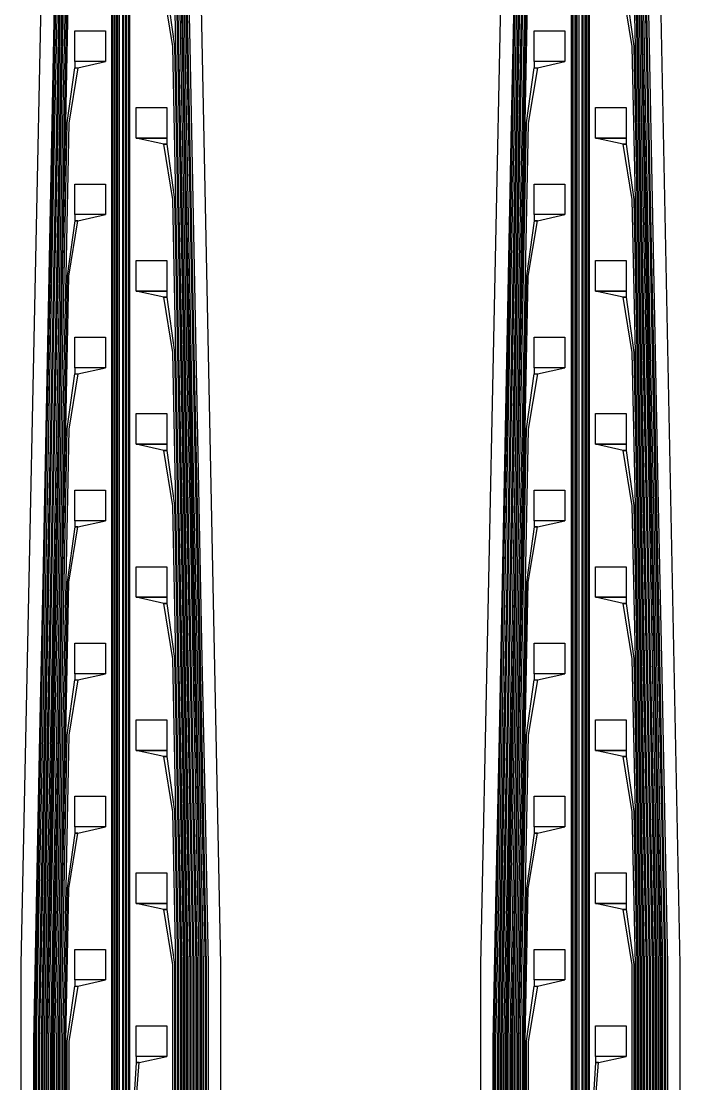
# Model space of a CAD drawing. Header units: inches. Extents: x 106592 to 209533, y 57057 to 74911.
# Drawn here: x 155216.1 to 155431.1, y 70532.6 to 70879.7 of the extents above; entities that cross this region are included whole.
import ezdxf

# ---------------------------------------------------------------- set-up
doc = ezdxf.new("R2010")
doc.units = ezdxf.units.IN
doc.header["$MEASUREMENT"] = 0
for name, color, linetype in [('metal', 221, 'Continuous'), ('nitride window', 40, 'Continuous'), ('profile', 140, 'Continuous')]:
    doc.layers.add(name, color=color, linetype=linetype)

msp = doc.modelspace()

# ---------------------------------------------------------------- linework, layer by layer
at = {"layer": 'metal'}
for points in [[(155249.86, 70464.52), (155249.56, 70494.52), (155249.56, 71128.53), (155249.56, 71178.53), (155249.56, 71228.53), (155249.7, 71257.64), (155252.01, 71289.53), (155251.01, 71289.53), (155248.9, 71257.64), (155249.06, 71228.53), (155249.06, 71178.53), (155249.06, 71128.53), (155249.06, 70494.52), (155248.96, 70464.52)], [(155399.86, 70464.52), (155399.56, 70494.52), (155399.56, 71128.53), (155399.56, 71178.53), (155399.56, 71228.53), (155399.7, 71257.64), (155402.01, 71289.53), (155401.01, 71289.53), (155398.9, 71257.64), (155399.06, 71228.53), (155399.06, 71178.53), (155399.06, 71128.53), (155399.06, 70494.52), (155398.96, 70464.52)], [(155247.16, 70464.52), (155247.56, 70494.52), (155247.56, 71128.53), (155247.56, 71178.53), (155247.56, 71228.52), (155246.46, 71264.66), (155247.46, 71264.66), (155248.06, 71228.53), (155248.06, 71178.53), (155248.06, 71128.53), (155248.06, 70494.52), (155248.06, 70464.52)], [(155397.16, 70464.52), (155397.56, 70494.52), (155397.56, 71128.53), (155397.56, 71178.53), (155397.56, 71228.52), (155396.46, 71264.66), (155397.46, 71264.66), (155398.06, 71228.53), (155398.06, 71178.53), (155398.06, 71128.53), (155398.06, 70494.52), (155398.06, 70464.52)], [(155251.66, 70464.52), (155250.56, 70494.52), (155250.56, 71128.53), (155250.56, 71178.53), (155250.55, 71228.46), (155254.55, 71239.39), (155253.56, 71239.53), (155250.06, 71228.53), (155250.06, 71178.53), (155250.06, 71128.53), (155250.06, 70494.52), (155250.76, 70464.52)], [(155401.66, 70464.52), (155400.56, 70494.52), (155400.56, 71128.53), (155400.56, 71178.53), (155400.55, 71228.46), (155404.55, 71239.39), (155403.56, 71239.53), (155400.06, 71228.53), (155400.06, 71178.53), (155400.06, 71128.53), (155400.06, 70494.52), (155400.76, 70464.52)], [(155245.36, 70464.52), (155246.56, 70494.52), (155246.56, 71128.53), (155246.56, 71178.47), (155242.56, 71214.53), (155243.56, 71214.53), (155247.06, 71178.53), (155247.06, 71128.53), (155247.06, 70494.52), (155246.26, 70464.52)], [(155395.36, 70464.52), (155396.56, 70494.52), (155396.56, 71128.53), (155396.56, 71178.47), (155392.56, 71214.53), (155393.56, 71214.53), (155397.06, 71178.53), (155397.06, 71128.53), (155397.06, 70494.52), (155396.26, 70464.52)], [(155253.46, 70464.52), (155251.56, 70494.52), (155251.56, 71128.53), (155251.55, 71178.41), (155254.56, 71189.53), (155253.56, 71189.53), (155251.06, 71178.53), (155251.06, 71128.53), (155251.06, 70494.52), (155252.56, 70464.52)], [(155403.46, 70464.52), (155401.56, 70494.52), (155401.56, 71128.53), (155401.55, 71178.41), (155404.56, 71189.53), (155403.56, 71189.53), (155401.06, 71178.53), (155401.06, 71128.53), (155401.06, 70494.52), (155402.56, 70464.52)], [(155244.46, 70464.52), (155246.06, 70494.52), (155246.06, 71128.53), (155243.56, 71164.53), (155242.56, 71164.53), (155245.56, 71128.47), (155245.56, 70494.52), (155243.56, 70464.52)], [(155394.46, 70464.52), (155396.06, 70494.52), (155396.06, 71128.53), (155393.56, 71164.53), (155392.56, 71164.53), (155395.56, 71128.47), (155395.56, 70494.52), (155393.56, 70464.52)], [(155225.56, 70464.52), (155223.06, 70491.92), (155223.06, 70546.53), (155224.06, 70596.53), (155225.06, 70646.53), (155226.06, 70696.53), (155227.06, 70746.53), (155228.06, 70796.53), (155229.06, 70846.53), (155230.06, 70896.53), (155231.06, 70946.53), (155233.56, 70964.53), (155234.56, 70964.53), (155231.55, 70946.46), (155230.56, 70896.53), (155229.56, 70846.53), (155228.56, 70796.53), (155227.56, 70746.53), (155226.56, 70696.53), (155225.56, 70646.53), (155224.56, 70596.53), (155223.56, 70546.53), (155223.56, 70492.07), (155226.46, 70464.52)], [(155375.56, 70464.52), (155373.06, 70491.92), (155373.06, 70546.53), (155374.06, 70596.53), (155375.06, 70646.53), (155376.06, 70696.53), (155377.06, 70746.53), (155378.06, 70796.53), (155379.06, 70846.53), (155380.06, 70896.53), (155381.06, 70946.53), (155383.56, 70964.53), (155384.56, 70964.53), (155381.55, 70946.46), (155380.56, 70896.53), (155379.56, 70846.53), (155378.56, 70796.53), (155377.56, 70746.53), (155376.56, 70696.53), (155375.56, 70646.53), (155374.56, 70596.53), (155373.56, 70546.53), (155373.56, 70492.07), (155376.46, 70464.52)], [(155268.76, 70464.52), (155272.55, 70492.36), (155272.56, 70539.53), (155272.56, 70571.53), (155271.56, 70621.53), (155270.56, 70671.53), (155269.56, 70721.53), (155268.56, 70771.53), (155267.56, 70821.53), (155266.56, 70871.53), (155265.56, 70921.46), (155262.56, 70939.53), (155263.56, 70939.53), (155266.06, 70921.53), (155267.06, 70871.53), (155268.06, 70821.53), (155269.06, 70771.53), (155270.06, 70721.53), (155271.06, 70671.53), (155272.06, 70621.53), (155273.06, 70571.53), (155273.06, 70539.53), (155273.06, 70492.21), (155269.66, 70464.52)], [(155418.76, 70464.52), (155422.55, 70492.36), (155422.56, 70539.53), (155422.56, 70571.53), (155421.56, 70621.53), (155420.56, 70671.53), (155419.56, 70721.53), (155418.56, 70771.53), (155417.56, 70821.53), (155416.56, 70871.53), (155415.56, 70921.46), (155412.56, 70939.53), (155413.56, 70939.53), (155416.06, 70921.53), (155417.06, 70871.53), (155418.06, 70821.53), (155419.06, 70771.53), (155420.06, 70721.53), (155421.06, 70671.53), (155422.06, 70621.53), (155423.06, 70571.53), (155423.06, 70539.53), (155423.06, 70492.21), (155419.66, 70464.52)], [(155228.26, 70464.52), (155224.56, 70492.38), (155224.56, 70546.53), (155225.56, 70596.53), (155226.56, 70646.53), (155227.56, 70696.53), (155228.56, 70746.53), (155229.56, 70796.53), (155230.56, 70846.53), (155231.55, 70896.46), (155234.56, 70914.53), (155233.56, 70914.53), (155231.06, 70896.53), (155230.06, 70846.53), (155229.06, 70796.53), (155228.06, 70746.53), (155227.06, 70696.53), (155226.06, 70646.53), (155225.06, 70596.53), (155224.06, 70546.53), (155224.06, 70492.23), (155227.36, 70464.52)], [(155378.26, 70464.52), (155374.56, 70492.38), (155374.56, 70546.53), (155375.56, 70596.53), (155376.56, 70646.53), (155377.56, 70696.53), (155378.56, 70746.53), (155379.56, 70796.53), (155380.56, 70846.53), (155381.55, 70896.46), (155384.56, 70914.53), (155383.56, 70914.53), (155381.06, 70896.53), (155380.06, 70846.53), (155379.06, 70796.53), (155378.06, 70746.53), (155377.06, 70696.53), (155376.06, 70646.53), (155375.06, 70596.53), (155374.06, 70546.53), (155374.06, 70492.23), (155377.36, 70464.52)], [(155266.96, 70464.52), (155271.56, 70492.67), (155271.56, 70539.53), (155271.56, 70571.53), (155270.56, 70621.53), (155269.56, 70671.53), (155268.56, 70721.53), (155267.56, 70771.53), (155266.56, 70821.53), (155265.56, 70871.46), (155262.56, 70889.53), (155263.56, 70889.53), (155266.06, 70871.53), (155267.06, 70821.53), (155268.06, 70771.53), (155269.06, 70721.53), (155270.06, 70671.53), (155271.06, 70621.53), (155272.06, 70571.53), (155272.06, 70539.53), (155272.06, 70492.51), (155267.86, 70464.52)], [(155416.96, 70464.52), (155421.56, 70492.67), (155421.56, 70539.53), (155421.56, 70571.53), (155420.56, 70621.53), (155419.56, 70671.53), (155418.56, 70721.53), (155417.56, 70771.53), (155416.56, 70821.53), (155415.56, 70871.46), (155412.56, 70889.53), (155413.56, 70889.53), (155416.06, 70871.53), (155417.06, 70821.53), (155418.06, 70771.53), (155419.06, 70721.53), (155420.06, 70671.53), (155421.06, 70621.53), (155422.06, 70571.53), (155422.06, 70539.53), (155422.06, 70492.51), (155417.86, 70464.52)], [(155233.56, 70866.53), (155233.56, 70876.53), (155243.56, 70876.53), (155243.56, 70866.53)], [(155383.56, 70866.53), (155383.56, 70876.53), (155393.56, 70876.53), (155393.56, 70866.53)], [(155229.16, 70464.52), (155225.06, 70492.53), (155225.06, 70546.53), (155226.06, 70596.53), (155227.06, 70646.53), (155228.06, 70696.53), (155229.06, 70746.53), (155230.06, 70796.53), (155231.06, 70846.53), (155233.56, 70864.53), (155234.56, 70864.53), (155231.55, 70846.46), (155230.56, 70796.53), (155229.56, 70746.53), (155228.56, 70696.53), (155227.56, 70646.53), (155226.56, 70596.53), (155225.56, 70546.53), (155225.56, 70492.68), (155230.06, 70464.52)], [(155234.56, 70864.53), (155243.56, 70866.53), (155233.56, 70866.53), (155233.56, 70864.53)], [(155379.16, 70464.52), (155375.06, 70492.53), (155375.06, 70546.53), (155376.06, 70596.53), (155377.06, 70646.53), (155378.06, 70696.53), (155379.06, 70746.53), (155380.06, 70796.53), (155381.06, 70846.53), (155383.56, 70864.53), (155384.56, 70864.53), (155381.55, 70846.46), (155380.56, 70796.53), (155379.56, 70746.53), (155378.56, 70696.53), (155377.56, 70646.53), (155376.56, 70596.53), (155375.56, 70546.53), (155375.56, 70492.68), (155380.06, 70464.52)], [(155384.56, 70864.53), (155393.56, 70866.53), (155383.56, 70866.53), (155383.56, 70864.53)], [(155253.56, 70841.53), (155253.56, 70851.53), (155263.56, 70851.53), (155263.56, 70841.53)], [(155403.56, 70841.53), (155403.56, 70851.53), (155413.56, 70851.53), (155413.56, 70841.53)], [(155262.56, 70839.53), (155253.56, 70841.53), (155263.56, 70841.53), (155263.56, 70839.53)], [(155412.56, 70839.53), (155403.56, 70841.53), (155413.56, 70841.53), (155413.56, 70839.53)], [(155265.16, 70464.52), (155270.56, 70492.97), (155270.56, 70539.53), (155270.56, 70571.53), (155269.56, 70621.53), (155268.56, 70671.53), (155267.56, 70721.53), (155266.56, 70771.53), (155265.56, 70821.46), (155262.56, 70839.53), (155263.56, 70839.53), (155266.06, 70821.53), (155267.06, 70771.53), (155268.06, 70721.53), (155269.06, 70671.53), (155270.06, 70621.53), (155271.06, 70571.53), (155271.06, 70539.53), (155271.06, 70492.82), (155266.06, 70464.52)], [(155415.16, 70464.52), (155420.56, 70492.97), (155420.56, 70539.53), (155420.56, 70571.53), (155419.56, 70621.53), (155418.56, 70671.53), (155417.56, 70721.53), (155416.56, 70771.53), (155415.56, 70821.46), (155412.56, 70839.53), (155413.56, 70839.53), (155416.06, 70821.53), (155417.06, 70771.53), (155418.06, 70721.53), (155419.06, 70671.53), (155420.06, 70621.53), (155421.06, 70571.53), (155421.06, 70539.53), (155421.06, 70492.82), (155416.06, 70464.52)], [(155233.56, 70816.53), (155233.56, 70826.53), (155243.56, 70826.53), (155243.56, 70816.53)], [(155383.56, 70816.53), (155383.56, 70826.53), (155393.56, 70826.53), (155393.56, 70816.53)], [(155234.56, 70814.53), (155243.56, 70816.53), (155233.56, 70816.53), (155233.56, 70814.53)], [(155384.56, 70814.53), (155393.56, 70816.53), (155383.56, 70816.53), (155383.56, 70814.53)], [(155231.86, 70464.52), (155226.56, 70492.99), (155226.56, 70546.53), (155227.56, 70596.53), (155228.56, 70646.53), (155229.56, 70696.53), (155230.56, 70746.53), (155231.55, 70796.46), (155234.56, 70814.53), (155233.56, 70814.53), (155231.06, 70796.53), (155230.06, 70746.53), (155229.06, 70696.53), (155228.06, 70646.53), (155227.06, 70596.53), (155226.06, 70546.53), (155226.06, 70492.84), (155230.96, 70464.52)], [(155381.86, 70464.52), (155376.56, 70492.99), (155376.56, 70546.53), (155377.56, 70596.53), (155378.56, 70646.53), (155379.56, 70696.53), (155380.56, 70746.53), (155381.55, 70796.46), (155384.56, 70814.53), (155383.56, 70814.53), (155381.06, 70796.53), (155380.06, 70746.53), (155379.06, 70696.53), (155378.06, 70646.53), (155377.06, 70596.53), (155376.06, 70546.53), (155376.06, 70492.84), (155380.96, 70464.52)], [(155253.56, 70791.53), (155253.56, 70801.53), (155263.56, 70801.53), (155263.56, 70791.53)], [(155403.56, 70791.53), (155403.56, 70801.53), (155413.56, 70801.53), (155413.56, 70791.53)], [(155262.56, 70789.53), (155253.56, 70791.53), (155263.56, 70791.53), (155263.56, 70789.53)], [(155412.56, 70789.53), (155403.56, 70791.53), (155413.56, 70791.53), (155413.56, 70789.53)], [(155263.36, 70464.52), (155269.56, 70493.28), (155269.56, 70539.53), (155269.56, 70571.53), (155268.56, 70621.53), (155267.56, 70671.53), (155266.56, 70721.53), (155265.56, 70771.46), (155262.56, 70789.53), (155263.56, 70789.53), (155266.06, 70771.53), (155267.06, 70721.53), (155268.06, 70671.53), (155269.06, 70621.53), (155270.06, 70571.53), (155270.06, 70539.53), (155270.06, 70493.13), (155264.26, 70464.52)], [(155413.36, 70464.52), (155419.56, 70493.28), (155419.56, 70539.53), (155419.56, 70571.53), (155418.56, 70621.53), (155417.56, 70671.53), (155416.56, 70721.53), (155415.56, 70771.46), (155412.56, 70789.53), (155413.56, 70789.53), (155416.06, 70771.53), (155417.06, 70721.53), (155418.06, 70671.53), (155419.06, 70621.53), (155420.06, 70571.53), (155420.06, 70539.53), (155420.06, 70493.13), (155414.26, 70464.52)], [(155233.56, 70766.53), (155233.56, 70776.53), (155243.56, 70776.53), (155243.56, 70766.53)], [(155383.56, 70766.53), (155383.56, 70776.53), (155393.56, 70776.53), (155393.56, 70766.53)], [(155232.76, 70464.52), (155227.06, 70493.14), (155227.06, 70546.53), (155228.06, 70596.53), (155229.06, 70646.53), (155230.06, 70696.53), (155231.06, 70746.53), (155233.56, 70764.53), (155234.56, 70764.53), (155231.55, 70746.46), (155230.56, 70696.53), (155229.56, 70646.53), (155228.56, 70596.53), (155227.56, 70546.53), (155227.56, 70493.3), (155233.66, 70464.52)], [(155234.56, 70764.53), (155243.56, 70766.53), (155233.56, 70766.53), (155233.56, 70764.53)], [(155382.76, 70464.52), (155377.06, 70493.14), (155377.06, 70546.53), (155378.06, 70596.53), (155379.06, 70646.53), (155380.06, 70696.53), (155381.06, 70746.53), (155383.56, 70764.53), (155384.56, 70764.53), (155381.55, 70746.46), (155380.56, 70696.53), (155379.56, 70646.53), (155378.56, 70596.53), (155377.56, 70546.53), (155377.56, 70493.3), (155383.66, 70464.52)], [(155384.56, 70764.53), (155393.56, 70766.53), (155383.56, 70766.53), (155383.56, 70764.53)], [(155253.56, 70741.53), (155253.56, 70751.53), (155263.56, 70751.53), (155263.56, 70741.53)], [(155403.56, 70741.53), (155403.56, 70751.53), (155413.56, 70751.53), (155413.56, 70741.53)], [(155262.56, 70739.53), (155253.56, 70741.53), (155263.56, 70741.53), (155263.56, 70739.53)], [(155261.56, 70464.52), (155268.56, 70493.58), (155268.56, 70539.53), (155268.56, 70571.53), (155267.56, 70621.53), (155266.56, 70671.53), (155265.56, 70721.46), (155262.56, 70739.53), (155263.56, 70739.53), (155266.06, 70721.53), (155267.06, 70671.53), (155268.06, 70621.53), (155269.06, 70571.53), (155269.06, 70539.53), (155269.06, 70493.43), (155262.46, 70464.52)], [(155412.56, 70739.53), (155403.56, 70741.53), (155413.56, 70741.53), (155413.56, 70739.53)], [(155411.56, 70464.52), (155418.56, 70493.58), (155418.56, 70539.53), (155418.56, 70571.53), (155417.56, 70621.53), (155416.56, 70671.53), (155415.56, 70721.46), (155412.56, 70739.53), (155413.56, 70739.53), (155416.06, 70721.53), (155417.06, 70671.53), (155418.06, 70621.53), (155419.06, 70571.53), (155419.06, 70539.53), (155419.06, 70493.43), (155412.46, 70464.52)], [(155233.56, 70716.53), (155233.56, 70726.53), (155243.56, 70726.53), (155243.56, 70716.53)], [(155383.56, 70716.53), (155383.56, 70726.53), (155393.56, 70726.53), (155393.56, 70716.53)], [(155234.56, 70714.53), (155243.56, 70716.53), (155233.56, 70716.53), (155233.56, 70714.53)], [(155384.56, 70714.53), (155393.56, 70716.53), (155383.56, 70716.53), (155383.56, 70714.53)], [(155235.46, 70464.52), (155228.56, 70493.6), (155228.56, 70546.53), (155229.56, 70596.53), (155230.56, 70646.53), (155231.55, 70696.46), (155234.56, 70714.53), (155233.56, 70714.53), (155231.06, 70696.53), (155230.06, 70646.53), (155229.06, 70596.53), (155228.06, 70546.53), (155228.06, 70493.45), (155234.56, 70464.52)], [(155385.46, 70464.52), (155378.56, 70493.6), (155378.56, 70546.53), (155379.56, 70596.53), (155380.56, 70646.53), (155381.55, 70696.46), (155384.56, 70714.53), (155383.56, 70714.53), (155381.06, 70696.53), (155380.06, 70646.53), (155379.06, 70596.53), (155378.06, 70546.53), (155378.06, 70493.45), (155384.56, 70464.52)], [(155253.56, 70691.53), (155253.56, 70701.53), (155263.56, 70701.53), (155263.56, 70691.53)], [(155403.56, 70691.53), (155403.56, 70701.53), (155413.56, 70701.53), (155413.56, 70691.53)], [(155262.56, 70689.53), (155253.56, 70691.53), (155263.56, 70691.53), (155263.56, 70689.53)], [(155412.56, 70689.53), (155403.56, 70691.53), (155413.56, 70691.53), (155413.56, 70689.53)], [(155259.76, 70464.52), (155267.56, 70493.89), (155267.56, 70539.53), (155267.56, 70571.53), (155266.56, 70621.53), (155265.56, 70671.46), (155262.56, 70689.53), (155263.56, 70689.53), (155266.06, 70671.53), (155267.06, 70621.53), (155268.06, 70571.53), (155268.06, 70539.53), (155268.06, 70493.74), (155260.66, 70464.52)], [(155409.76, 70464.52), (155417.56, 70493.89), (155417.56, 70539.53), (155417.56, 70571.53), (155416.56, 70621.53), (155415.56, 70671.46), (155412.56, 70689.53), (155413.56, 70689.53), (155416.06, 70671.53), (155417.06, 70621.53), (155418.06, 70571.53), (155418.06, 70539.53), (155418.06, 70493.74), (155410.66, 70464.52)], [(155233.56, 70666.53), (155233.56, 70676.53), (155243.56, 70676.53), (155243.56, 70666.53)], [(155383.56, 70666.53), (155383.56, 70676.53), (155393.56, 70676.53), (155393.56, 70666.53)], [(155234.56, 70664.53), (155243.56, 70666.53), (155233.56, 70666.53), (155233.56, 70664.53)], [(155384.56, 70664.53), (155393.56, 70666.53), (155383.56, 70666.53), (155383.56, 70664.53)], [(155236.36, 70464.52), (155229.06, 70493.75), (155229.06, 70546.53), (155230.06, 70596.53), (155231.06, 70646.53), (155233.56, 70664.53), (155234.56, 70664.53), (155231.55, 70646.46), (155230.56, 70596.53), (155229.56, 70546.53), (155229.56, 70493.91), (155237.26, 70464.52)], [(155386.36, 70464.52), (155379.06, 70493.75), (155379.06, 70546.53), (155380.06, 70596.53), (155381.06, 70646.53), (155383.56, 70664.53), (155384.56, 70664.53), (155381.55, 70646.46), (155380.56, 70596.53), (155379.56, 70546.53), (155379.56, 70493.91), (155387.26, 70464.52)], [(155253.56, 70641.53), (155253.56, 70651.53), (155263.56, 70651.53), (155263.56, 70641.53)], [(155403.56, 70641.53), (155403.56, 70651.53), (155413.56, 70651.53), (155413.56, 70641.53)], [(155262.56, 70639.53), (155253.56, 70641.53), (155263.56, 70641.53), (155263.56, 70639.53)], [(155257.96, 70464.52), (155266.56, 70494.19), (155266.56, 70539.53), (155266.56, 70571.53), (155265.56, 70621.46), (155262.56, 70639.53), (155263.56, 70639.53), (155266.06, 70621.53), (155267.06, 70571.53), (155267.06, 70539.53), (155267.06, 70494.04), (155258.86, 70464.52)], [(155412.56, 70639.53), (155403.56, 70641.53), (155413.56, 70641.53), (155413.56, 70639.53)], [(155407.96, 70464.52), (155416.56, 70494.19), (155416.56, 70539.53), (155416.56, 70571.53), (155415.56, 70621.46), (155412.56, 70639.53), (155413.56, 70639.53), (155416.06, 70621.53), (155417.06, 70571.53), (155417.06, 70539.53), (155417.06, 70494.04), (155408.86, 70464.52)], [(155233.56, 70616.53), (155233.56, 70626.53), (155243.56, 70626.53), (155243.56, 70616.53)], [(155383.56, 70616.53), (155383.56, 70626.53), (155393.56, 70626.53), (155393.56, 70616.53)], [(155239.06, 70464.52), (155230.56, 70494.21), (155230.56, 70546.53), (155231.55, 70596.46), (155234.56, 70614.53), (155233.56, 70614.53), (155231.06, 70596.53), (155230.06, 70546.53), (155230.06, 70494.06), (155238.16, 70464.52)], [(155234.56, 70614.53), (155243.56, 70616.53), (155233.56, 70616.53), (155233.56, 70614.53)], [(155389.06, 70464.52), (155380.56, 70494.21), (155380.56, 70546.53), (155381.55, 70596.46), (155384.56, 70614.53), (155383.56, 70614.53), (155381.06, 70596.53), (155380.06, 70546.53), (155380.06, 70494.06), (155388.16, 70464.52)], [(155384.56, 70614.53), (155393.56, 70616.53), (155383.56, 70616.53), (155383.56, 70614.53)], [(155253.56, 70591.53), (155253.56, 70601.53), (155263.56, 70601.53), (155263.56, 70591.53)], [(155403.56, 70591.53), (155403.56, 70601.53), (155413.56, 70601.53), (155413.56, 70591.53)], [(155262.56, 70589.53), (155253.56, 70591.53), (155263.56, 70591.53), (155263.56, 70589.53)], [(155412.56, 70589.53), (155403.56, 70591.53), (155413.56, 70591.53), (155413.56, 70589.53)], [(155256.16, 70464.52), (155265.56, 70494.5), (155265.56, 70539.53), (155265.56, 70571.46), (155262.56, 70589.53), (155263.56, 70589.53), (155266.06, 70571.53), (155266.06, 70539.53), (155266.06, 70494.35), (155257.06, 70464.52)], [(155406.16, 70464.52), (155415.56, 70494.5), (155415.56, 70539.53), (155415.56, 70571.46), (155412.56, 70589.53), (155413.56, 70589.53), (155416.06, 70571.53), (155416.06, 70539.53), (155416.06, 70494.35), (155407.06, 70464.52)], [(155243.56, 70576.53), (155243.56, 70566.53), (155233.56, 70566.53), (155233.56, 70576.53)], [(155393.56, 70576.53), (155393.56, 70566.53), (155383.56, 70566.53), (155383.56, 70576.53)], [(155234.56, 70564.53), (155243.56, 70566.53), (155233.56, 70566.53), (155233.56, 70564.53)], [(155384.56, 70564.53), (155393.56, 70566.53), (155383.56, 70566.53), (155383.56, 70564.53)], [(155239.96, 70464.52), (155231.06, 70494.36), (155231.06, 70546.53), (155233.56, 70564.53), (155234.56, 70564.53), (155231.55, 70546.46), (155231.56, 70494.52), (155240.86, 70464.52)], [(155389.96, 70464.52), (155381.06, 70494.36), (155381.06, 70546.53), (155383.56, 70564.53), (155384.56, 70564.53), (155381.55, 70546.46), (155381.56, 70494.52), (155390.86, 70464.52)], [(155253.56, 70541.53), (155253.56, 70551.53), (155263.56, 70551.53), (155263.56, 70541.53)], [(155403.56, 70541.53), (155403.56, 70551.53), (155413.56, 70551.53), (155413.56, 70541.53)], [(155255.26, 70464.52), (155252.56, 70494.52), (155252.56, 70514.54), (155254.56, 70539.53), (155253.56, 70539.53), (155252.06, 70514.56), (155252.06, 70494.52), (155254.36, 70464.52)], [(155254.56, 70539.53), (155263.56, 70541.53), (155253.56, 70541.53), (155253.56, 70539.53)], [(155405.26, 70464.52), (155402.56, 70494.52), (155402.56, 70514.54), (155404.56, 70539.53), (155403.56, 70539.53), (155402.06, 70514.56), (155402.06, 70494.52), (155404.36, 70464.52)], [(155404.56, 70539.53), (155413.56, 70541.53), (155403.56, 70541.53), (155403.56, 70539.53)]]:
    msp.add_lwpolyline(points, close=True, dxfattribs=at)
for points in [[(155231.06, 71096.53), (155230.06, 71046.53), (155229.06, 70996.53), (155228.06, 70946.53), (155227.06, 70896.53), (155226.06, 70846.53), (155225.06, 70796.53), (155224.06, 70746.53), (155223.06, 70696.53), (155222.06, 70646.53), (155221.06, 70596.53), (155220.06, 70546.53), (155220.07, 70491)], [(155220.57, 70491.16), (155220.56, 70546.53), (155221.56, 70596.53), (155222.56, 70646.53), (155223.56, 70696.53), (155224.56, 70746.53), (155225.56, 70796.53), (155226.56, 70846.53), (155227.56, 70896.53), (155228.56, 70946.53), (155229.56, 70996.53), (155230.56, 71046.53), (155231.55, 71096.46)], [(155381.06, 71096.53), (155380.06, 71046.53), (155379.06, 70996.53), (155378.06, 70946.53), (155377.06, 70896.53), (155376.06, 70846.53), (155375.06, 70796.53), (155374.06, 70746.53), (155373.06, 70696.53), (155372.06, 70646.53), (155371.06, 70596.53), (155370.06, 70546.53), (155370.07, 70491)], [(155370.57, 70491.16), (155370.56, 70546.53), (155371.56, 70596.53), (155372.56, 70646.53), (155373.56, 70696.53), (155374.56, 70746.53), (155375.56, 70796.53), (155376.56, 70846.53), (155377.56, 70896.53), (155378.56, 70946.53), (155379.56, 70996.53), (155380.56, 71046.53), (155381.55, 71096.46)], [(155275.55, 70491.44), (155275.56, 70539.53), (155275.56, 70571.53), (155274.56, 70621.53), (155273.56, 70671.53), (155272.56, 70721.53), (155271.56, 70771.53), (155270.56, 70821.53), (155269.56, 70871.53), (155268.56, 70921.53), (155267.56, 70971.53), (155266.56, 71021.53), (155265.56, 71071.46)], [(155266.06, 71071.53), (155267.06, 71021.53), (155268.06, 70971.53), (155269.06, 70921.53), (155270.06, 70871.53), (155271.06, 70821.53), (155272.06, 70771.53), (155273.06, 70721.53), (155274.06, 70671.53), (155275.06, 70621.53), (155276.06, 70571.53), (155276.06, 70539.53), (155276.05, 70491.29)], [(155276.56, 70491.14), (155276.56, 70539.53), (155276.56, 70571.53), (155275.56, 70621.53), (155274.56, 70671.53), (155273.56, 70721.53), (155272.56, 70771.53), (155271.56, 70821.53), (155270.56, 70871.53), (155269.56, 70921.53), (155268.56, 70971.53), (155267.56, 71021.53), (155266.56, 71071.53)], [(155267.06, 71071.53), (155268.06, 71021.53), (155269.06, 70971.53), (155270.06, 70921.53), (155271.06, 70871.53), (155272.06, 70821.53), (155273.06, 70771.53), (155274.06, 70721.53), (155275.06, 70671.53), (155276.06, 70621.53), (155277.06, 70571.53), (155277.06, 70539.53), (155277.06, 70490.99)], [(155425.55, 70491.44), (155425.56, 70539.53), (155425.56, 70571.53), (155424.56, 70621.53), (155423.56, 70671.53), (155422.56, 70721.53), (155421.56, 70771.53), (155420.56, 70821.53), (155419.56, 70871.53), (155418.56, 70921.53), (155417.56, 70971.53), (155416.56, 71021.53), (155415.56, 71071.46)], [(155416.06, 71071.53), (155417.06, 71021.53), (155418.06, 70971.53), (155419.06, 70921.53), (155420.06, 70871.53), (155421.06, 70821.53), (155422.06, 70771.53), (155423.06, 70721.53), (155424.06, 70671.53), (155425.06, 70621.53), (155426.06, 70571.53), (155426.06, 70539.53), (155426.05, 70491.29)], [(155426.56, 70491.14), (155426.56, 70539.53), (155426.56, 70571.53), (155425.56, 70621.53), (155424.56, 70671.53), (155423.56, 70721.53), (155422.56, 70771.53), (155421.56, 70821.53), (155420.56, 70871.53), (155419.56, 70921.53), (155418.56, 70971.53), (155417.56, 71021.53), (155416.56, 71071.53)], [(155417.06, 71071.53), (155418.06, 71021.53), (155419.06, 70971.53), (155420.06, 70921.53), (155421.06, 70871.53), (155422.06, 70821.53), (155423.06, 70771.53), (155424.06, 70721.53), (155425.06, 70671.53), (155426.06, 70621.53), (155427.06, 70571.53), (155427.06, 70539.53), (155427.06, 70490.99)], [(155221.07, 70491.31), (155221.06, 70546.53), (155222.06, 70596.53), (155223.06, 70646.53), (155224.06, 70696.53), (155225.06, 70746.53), (155226.06, 70796.53), (155227.06, 70846.53), (155228.06, 70896.53), (155229.06, 70946.53), (155230.06, 70996.53), (155231.06, 71046.53), (155233.56, 71064.53)], [(155234.56, 71064.53), (155231.55, 71046.46), (155230.56, 70996.53), (155229.56, 70946.53), (155228.56, 70896.53), (155227.56, 70846.53), (155226.56, 70796.53), (155225.56, 70746.53), (155224.56, 70696.53), (155223.56, 70646.53), (155222.56, 70596.53), (155221.56, 70546.53), (155221.57, 70491.46)], [(155371.07, 70491.31), (155371.06, 70546.53), (155372.06, 70596.53), (155373.06, 70646.53), (155374.06, 70696.53), (155375.06, 70746.53), (155376.06, 70796.53), (155377.06, 70846.53), (155378.06, 70896.53), (155379.06, 70946.53), (155380.06, 70996.53), (155381.06, 71046.53), (155383.56, 71064.53)], [(155384.56, 71064.53), (155381.55, 71046.46), (155380.56, 70996.53), (155379.56, 70946.53), (155378.56, 70896.53), (155377.56, 70846.53), (155376.56, 70796.53), (155375.56, 70746.53), (155374.56, 70696.53), (155373.56, 70646.53), (155372.56, 70596.53), (155371.56, 70546.53), (155371.57, 70491.46)], [(155222.07, 70491.61), (155222.06, 70546.53), (155223.06, 70596.53), (155224.06, 70646.53), (155225.06, 70696.53), (155226.06, 70746.53), (155227.06, 70796.53), (155228.06, 70846.53), (155229.06, 70896.53), (155230.06, 70946.53), (155231.06, 70996.53), (155233.56, 71014.53), (155234.56, 71014.53), (155231.55, 70996.46), (155230.56, 70946.53), (155229.56, 70896.53), (155228.56, 70846.53), (155227.56, 70796.53), (155226.56, 70746.53), (155225.56, 70696.53), (155224.56, 70646.53), (155223.56, 70596.53), (155222.56, 70546.53), (155222.57, 70491.77)], [(155372.07, 70491.61), (155372.06, 70546.53), (155373.06, 70596.53), (155374.06, 70646.53), (155375.06, 70696.53), (155376.06, 70746.53), (155377.06, 70796.53), (155378.06, 70846.53), (155379.06, 70896.53), (155380.06, 70946.53), (155381.06, 70996.53), (155383.56, 71014.53), (155384.56, 71014.53), (155381.55, 70996.46), (155380.56, 70946.53), (155379.56, 70896.53), (155378.56, 70846.53), (155377.56, 70796.53), (155376.56, 70746.53), (155375.56, 70696.53), (155374.56, 70646.53), (155373.56, 70596.53), (155372.56, 70546.53), (155372.57, 70491.77)], [(155273.55, 70492.06), (155273.56, 70539.53), (155273.56, 70571.53), (155272.56, 70621.53), (155271.56, 70671.53), (155270.56, 70721.53), (155269.56, 70771.53), (155268.56, 70821.53), (155267.56, 70871.53), (155266.56, 70921.53), (155265.56, 70971.46), (155262.56, 70989.53), (155263.56, 70989.53), (155266.06, 70971.53), (155267.06, 70921.53), (155268.06, 70871.53), (155269.06, 70821.53), (155270.06, 70771.53), (155271.06, 70721.53), (155272.06, 70671.53), (155273.06, 70621.53), (155274.06, 70571.53), (155274.06, 70539.53), (155274.05, 70491.9)], [(155423.55, 70492.06), (155423.56, 70539.53), (155423.56, 70571.53), (155422.56, 70621.53), (155421.56, 70671.53), (155420.56, 70721.53), (155419.56, 70771.53), (155418.56, 70821.53), (155417.56, 70871.53), (155416.56, 70921.53), (155415.56, 70971.46), (155412.56, 70989.53), (155413.56, 70989.53), (155416.06, 70971.53), (155417.06, 70921.53), (155418.06, 70871.53), (155419.06, 70821.53), (155420.06, 70771.53), (155421.06, 70721.53), (155422.06, 70671.53), (155423.06, 70621.53), (155424.06, 70571.53), (155424.06, 70539.53), (155424.05, 70491.9)], [(155267.56, 70921.53), (155268.56, 70871.53), (155269.56, 70821.53), (155270.56, 70771.53), (155271.56, 70721.53), (155272.56, 70671.53), (155273.56, 70621.53), (155274.56, 70571.53), (155274.56, 70539.53), (155274.55, 70491.75)], [(155275.05, 70491.6), (155275.06, 70539.53), (155275.06, 70571.53), (155274.06, 70621.53), (155273.06, 70671.53), (155272.06, 70721.53), (155271.06, 70771.53), (155270.06, 70821.53), (155269.06, 70871.53), (155268.06, 70921.53)], [(155417.56, 70921.53), (155418.56, 70871.53), (155419.56, 70821.53), (155420.56, 70771.53), (155421.56, 70721.53), (155422.56, 70671.53), (155423.56, 70621.53), (155424.56, 70571.53), (155424.56, 70539.53), (155424.55, 70491.75)], [(155425.05, 70491.6), (155425.06, 70539.53), (155425.06, 70571.53), (155424.06, 70621.53), (155423.06, 70671.53), (155422.06, 70721.53), (155421.06, 70771.53), (155420.06, 70821.53), (155419.06, 70871.53), (155418.06, 70921.53)]]:
    msp.add_lwpolyline(points, dxfattribs=at)
at = {"layer": 'nitride window'}
for points in [[(155233.56, 70876.53), (155243.56, 70876.53), (155243.56, 70866.53), (155233.56, 70866.53)], [(155383.56, 70876.53), (155393.56, 70876.53), (155393.56, 70866.53), (155383.56, 70866.53)], [(155253.56, 70851.53), (155263.56, 70851.53), (155263.56, 70841.53), (155253.56, 70841.53)], [(155403.56, 70851.53), (155413.56, 70851.53), (155413.56, 70841.53), (155403.56, 70841.53)], [(155233.56, 70826.53), (155243.56, 70826.53), (155243.56, 70816.53), (155233.56, 70816.53)], [(155383.56, 70826.53), (155393.56, 70826.53), (155393.56, 70816.53), (155383.56, 70816.53)], [(155253.56, 70801.53), (155263.56, 70801.53), (155263.56, 70791.53), (155253.56, 70791.53)], [(155403.56, 70801.53), (155413.56, 70801.53), (155413.56, 70791.53), (155403.56, 70791.53)], [(155233.56, 70776.53), (155243.56, 70776.53), (155243.56, 70766.53), (155233.56, 70766.53)], [(155383.56, 70776.53), (155393.56, 70776.53), (155393.56, 70766.53), (155383.56, 70766.53)], [(155253.56, 70751.53), (155263.56, 70751.53), (155263.56, 70741.53), (155253.56, 70741.53)], [(155403.56, 70751.53), (155413.56, 70751.53), (155413.56, 70741.53), (155403.56, 70741.53)], [(155233.56, 70726.53), (155243.56, 70726.53), (155243.56, 70716.53), (155233.56, 70716.53)], [(155383.56, 70726.53), (155393.56, 70726.53), (155393.56, 70716.53), (155383.56, 70716.53)], [(155253.56, 70701.53), (155263.56, 70701.53), (155263.56, 70691.53), (155253.56, 70691.53)], [(155403.56, 70701.53), (155413.56, 70701.53), (155413.56, 70691.53), (155403.56, 70691.53)], [(155233.56, 70676.53), (155243.56, 70676.53), (155243.56, 70666.53), (155233.56, 70666.53)], [(155383.56, 70676.53), (155393.56, 70676.53), (155393.56, 70666.53), (155383.56, 70666.53)], [(155253.56, 70651.53), (155263.56, 70651.53), (155263.56, 70641.53), (155253.56, 70641.53)], [(155403.56, 70651.53), (155413.56, 70651.53), (155413.56, 70641.53), (155403.56, 70641.53)], [(155233.56, 70626.53), (155243.56, 70626.53), (155243.56, 70616.53), (155233.56, 70616.53)], [(155383.56, 70626.53), (155393.56, 70626.53), (155393.56, 70616.53), (155383.56, 70616.53)], [(155253.56, 70601.53), (155263.56, 70601.53), (155263.56, 70591.53), (155253.56, 70591.53)], [(155403.56, 70601.53), (155413.56, 70601.53), (155413.56, 70591.53), (155403.56, 70591.53)], [(155233.56, 70576.53), (155243.56, 70576.53), (155243.56, 70566.53), (155233.56, 70566.53)], [(155383.56, 70576.53), (155393.56, 70576.53), (155393.56, 70566.53), (155383.56, 70566.53)], [(155253.56, 70551.53), (155263.56, 70551.53), (155263.56, 70541.53), (155253.56, 70541.53)], [(155403.56, 70551.53), (155413.56, 70551.53), (155413.56, 70541.53), (155403.56, 70541.53)]]:
    msp.add_lwpolyline(points, close=True, dxfattribs=at)
at = {"layer": 'profile'}
for points in [[(155281.06, 69464.52), (155216.06, 69464.52), (155216.06, 70571.57), (155227.5, 71121.6), (155229.58, 71251.53), (155233.46, 71277.76), (155239.56, 71302.77), (155248.56, 71331.53), (155257.56, 71302.77), (155263.66, 71277.76), (155267.56, 71251.53), (155270.06, 71121.6), (155281.06, 70571.53)], [(155431.06, 69464.52), (155366.06, 69464.52), (155366.06, 70571.57), (155377.5, 71121.6), (155379.58, 71251.53), (155383.46, 71277.76), (155389.56, 71302.77), (155398.56, 71331.53), (155407.56, 71302.77), (155413.66, 71277.76), (155417.56, 71251.53), (155420.06, 71121.6), (155431.06, 70571.53)]]:
    msp.add_lwpolyline(points, close=True, dxfattribs=at)

doc.saveas('drawing.dxf')
